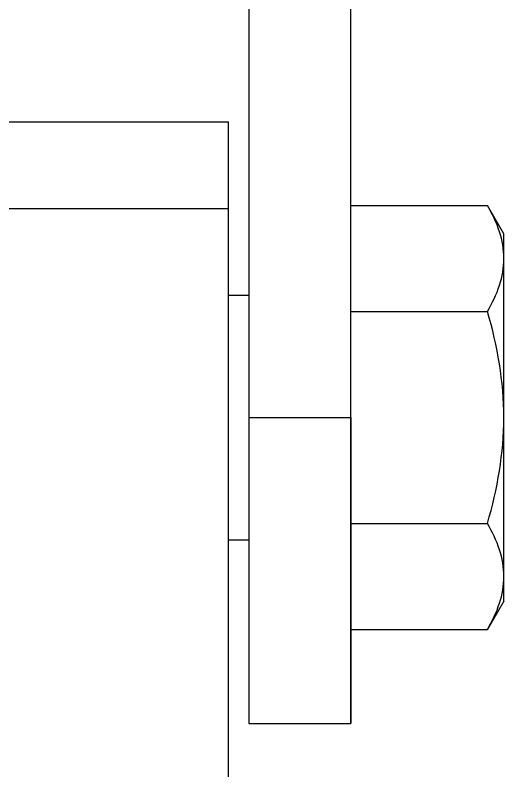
# Model space of a CAD drawing. Extents: x -1396510 to 1250330, y -1892470 to 1623980.
# Drawn here: x -1156553.3 to -1156439.3, y -61603.1 to -61426.7 of the extents above; entities that cross this region are included whole.
import ezdxf

# ---------------------------------------------------------------- set-up
doc = ezdxf.new("R2010")
doc.units = 0
doc.header["$LTSCALE"] = 1000
doc.header["$MEASUREMENT"] = 0

msp = doc.modelspace()

# ---------------------------------------------------------------- linework, layer by layer
at = {"linetype": 'Continuous'}
for p, q in [((-1156498.79, -61371.37), (-1156498.79, -61592.01)), ((-1156474.99, -61592.01), (-1156474.99, -61371.37)), ((-1156565.43, -61451.6), (-1156503.55, -61451.6)), ((-1156503.55, -61635.05), (-1156503.55, -61451.6)), ((-1156565.43, -61471.82), (-1156503.55, -61471.82)), ((-1156474.99, -61471.15), (-1156443.12, -61471.15)), ((-1156439.29, -61477.78), (-1156443.12, -61471.15)), ((-1156439.29, -61563.46), (-1156439.29, -61477.78)), ((-1156503.55, -61492.06), (-1156498.79, -61492.06)), ((-1156474.99, -61495.89), (-1156443.12, -61495.89)), ((-1156498.79, -61520.62), (-1156474.99, -61520.62)), ((-1156474.99, -61520.62), (-1156474.99, -61592.01)), ((-1156474.99, -61545.35), (-1156443.12, -61545.35)), ((-1156503.55, -61549.18), (-1156498.79, -61549.18)), ((-1156439.29, -61563.46), (-1156443.12, -61570.08)), ((-1156474.99, -61570.08), (-1156443.12, -61570.08)), ((-1156498.79, -61592.01), (-1156474.99, -61592.01))]:
    msp.add_line(p, q, dxfattribs=at)
for points, knots in [([(-1156439.29, -61483.52), (-1156439.29, -61481.41), (-1156440.08, -61477.04), (-1156442, -61473.09), (-1156443.12, -61471.15)], [0, 0, 0, 0, 0.485077, 1, 1, 1, 1]), ([(-1156443.12, -61495.89), (-1156442, -61493.94), (-1156440.08, -61490), (-1156439.29, -61485.63), (-1156439.29, -61483.52)], [0, 0, 0, 0, 0.514923, 1, 1, 1, 1]), ([(-1156439.29, -61557.72), (-1156439.29, -61555.61), (-1156440.08, -61551.24), (-1156442, -61547.29), (-1156443.12, -61545.35)], [0, 0, 0, 0, 0.485077, 1, 1, 1, 1]), ([(-1156443.12, -61570.08), (-1156442, -61568.14), (-1156440.08, -61564.2), (-1156439.29, -61559.83), (-1156439.29, -61557.72)], [0, 0, 0, 0, 0.514923, 1, 1, 1, 1])]:
    msp.add_open_spline(points, degree=3, knots=knots, dxfattribs=at)
for points in [[(-1156439.29, -61520.62), (-1156439.29, -61512.28), (-1156440.81, -61503.9), (-1156443.12, -61495.89)], [(-1156443.12, -61545.35), (-1156440.81, -61537.34), (-1156439.29, -61528.96), (-1156439.29, -61520.62)]]:
    msp.add_open_spline(points, degree=3, dxfattribs=at)

doc.saveas('drawing.dxf')
